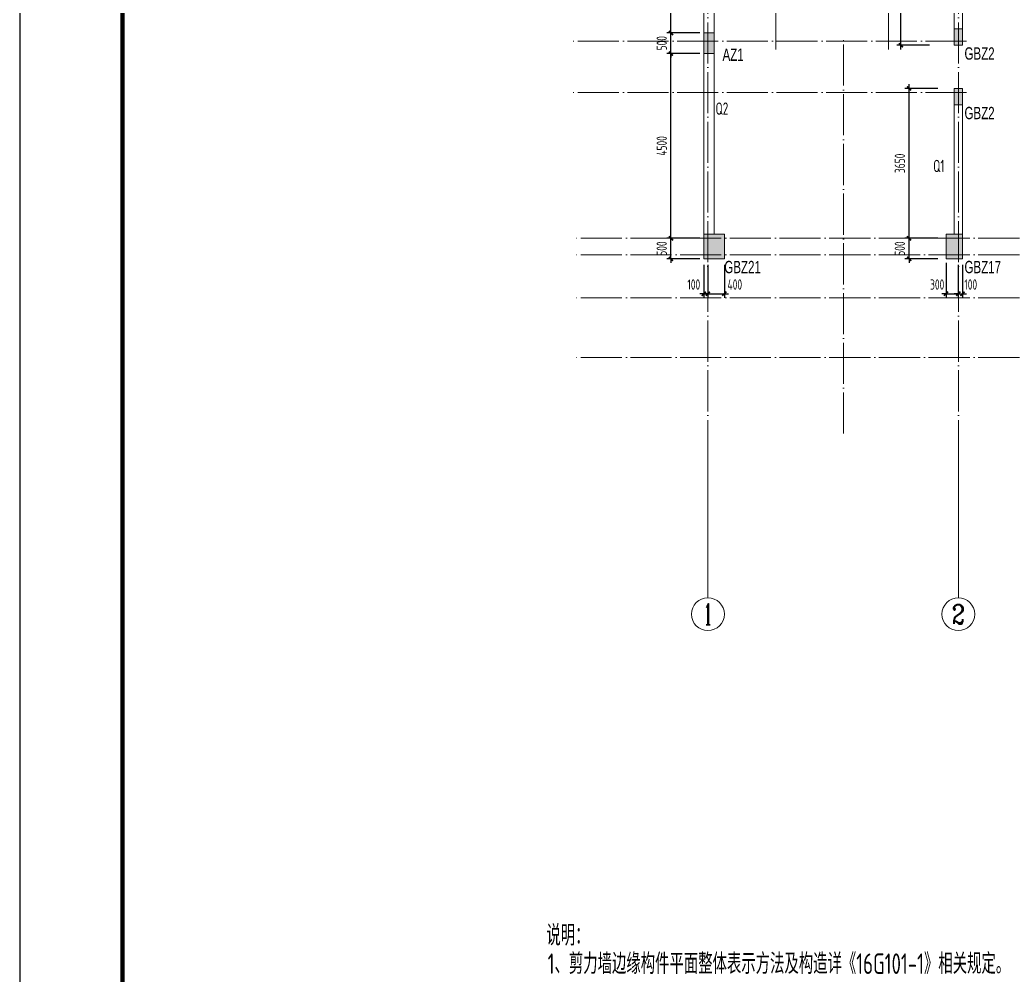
# Model space of a CAD drawing. Extents: x 5874492 to 7194610, y -939842 to -279257.
# Drawn here: x 6278150 to 6302393, y -787891 to -764633 of the extents above; entities that cross this region are included whole.
import ezdxf
from ezdxf.enums import TextEntityAlignment as Align

# ---------------------------------------------------------------- set-up
doc = ezdxf.new("R2010")
doc.units = 0
doc.header["$LTSCALE"] = 1000
doc.linetypes.add('DOTE', pattern=[2.42, 2, -0.2, 0.02, -0.2])
for name, color, linetype, lineweight in [('A-标注-轴号', 3, 'Continuous', 15), ('A-标注-轴号文字', 7, 'Continuous', 15), ('A-轴线-塔楼', 1, 'DOTE', 9), ('A-轴线-隔墙', 41, 'DOTE', 9), ('S-基础-HATCH', 251, 'Continuous', 20), ('S-墙柱-COLU', 50, 'Continuous', 20), ('S-墙柱-DIM', 3, 'Continuous', 20), ('S-墙柱-WALL', 6, 'Continuous', 20), ('S-墙柱-编号', 4, 'Continuous', 20), ('S-轴网-轴号', 3, 'Continuous', 20), ('S-通用-TEXT', 7, 'Continuous', 20)]:
    doc.layers.add(name, color=color, linetype=linetype, lineweight=lineweight)
doc.layers.add('Y-云图图框', color=7, linetype='Continuous')
doc.styles.add('_TCH_AXIS', font='COMPLEX.shx', dxfattribs={"bigfont": 'hztxt.shx'})
doc.styles.add('_YT_Name', font='', dxfattribs={"width": 0.8})
doc.styles.add('_YT_Sign_Text', font='ros.shx', dxfattribs={"width": 0.8, "bigfont": 'hztxt.shx'})
doc.styles.add('BW_Dim', font='Bweng.shx', dxfattribs={"width": 0.7, "bigfont": 'hztxt.shx'})
doc.styles.add('COMPLEX', font='COMPLEX')
doc.styles.get("Standard").update_dxf_attribs({"font": 'gbenor.shx', "bigfont": 'gbcbig.shx'})
doc.styles.add('TSSD_Dimension', font='tssdeng.shx', dxfattribs={"width": 0.7, "bigfont": 'tssdchn.shx'})
doc.styles.add('TSSD_Rein', font='tssdeng.shx', dxfattribs={"width": 0.7, "bigfont": 'hztxt.shx'})
doc.styles.get('_YT_Name').set_extended_font_data('SimHei')
doc.dimstyles.new('TSSD_100_100', dxfattribs={"dimtxt": 250, "dimasz": 100, "dimexe": 100, "dimexo": 100, "dimgap": 100, "dimtad": 1, "dimdec": 0, "dimzin": 0, "dimdsep": 46, "dimtxsty": 'TSSD_Dimension', "dimblk": 'ARCHTICK', "dimcen": 0, "dimdle": 100, "dimclrt": 7, "dimadec": 0, "dimazin": 0, "dimtfac": 1, "dimtdec": 0, "dimtix": 1, "dimtmove": 2, "dimatfit": 0, "dimfxl": 0, "dimtolj": 1, "dimtzin": 0, "dimarcsym": 0})
doc.dimstyles.new('TSSD_100_100$0', dxfattribs={"dimtxt": 250, "dimasz": 100, "dimexe": 100, "dimexo": 250, "dimgap": 100, "dimtad": 1, "dimdec": 0, "dimzin": 0, "dimdsep": 46, "dimtxsty": 'TSSD_Dimension', "dimblk": 'ARCHTICK', "dimcen": 0, "dimdle": 100, "dimclrd": 256, "dimclre": 256, "dimclrt": 7, "dimadec": 0, "dimazin": 0, "dimtfac": 1, "dimtdec": 0, "dimtix": 1, "dimtmove": 2, "dimatfit": 3, "dimldrblk": 'ARCHTICK', "dimfxl": 0, "dimtolj": 1, "dimtzin": 0, "dimlwd": -1, "dimarcsym": 0})

# ---------------------------------------------------------------- blocks, each defined once
blk = doc.blocks.new('ECMCTK_A1_横_单行图名--0')
at = {"color": 4}
blk.add_lwpolyline([(0, 0), (841, 0), (841, 594), (0, 594)], close=True, dxfattribs=at)
at = {"const_width": 1}
blk.add_lwpolyline([(25, 10), (831, 10), (831, 584), (25, 584)], close=True, dxfattribs=at)
at = {"color": 80, "flags": 3}
for tag, height, p in [('YTHQINS', 3, (34.31, 585.5)), ('ECMCKEY', 3, (292.07, 288.23)), ('YTTQINS', 5.62, (848.03, 12.81)), ('YTFRAME', 3, (652.76, 5.84)), ('YTBARCODE_T1', 3, (749.78, 5.95))]:
    blk.add_attdef(tag, text='', height=height, dxfattribs=at).set_placement(p, align=Align.MIDDLE_CENTER)
for tag, height, style, width, p in [('证书编号', 4, '_YT_Sign_Text', 0.8, (708.87, 43.81)), ('审查批准号', 4, '_YT_Sign_Text', 0.8, (761.06, 43.81)), ('工程号', 4, '_YT_Sign_Text', 0.5, (804.08, 44.12)), ('设计单位', 6, '_YT_Name', 0.8, (623.75, 38.6)), ('建设单位', 4, '_YT_Sign_Text', 0.8, (734.96, 36.11)), ('阶段', 4, '_YT_Sign_Text', 0.8, (804.08, 35.81)), ('项目号', 4, '_YT_Sign_Text', 0.5, (822.08, 33.72)), ('项目名称', 4, '_YT_Sign_Text', 0.8, (734.96, 28.11)), ('专业', 4, '_YT_Sign_Text', 0.8, (804.08, 27.31)), ('图纸编号', 4, '_YT_Sign_Text', 0.5, (803.93, 19.36)), ('图纸名称', 4.5, '_YT_Name', 0.8, (735.39, 15.06)), ('版本号', 4, '_YT_Sign_Text', 0.8, (822.08, 13)), ('出图比例', 4.2, '_YT_Sign_Text', 0.8, (681.82, 11.78)), ('日期', 4, '_YT_Sign_Text', 0.5, (803.88, 12.13))]:
    blk.add_attdef(tag, text='', height=height, dxfattribs=dict(style=style, width=width)).set_placement(p, align=Align.CENTER)
at = {"style": '_YT_Sign_Text', "width": 0.8, "flags": 3}
for tag, p, height in [('[审定人]', (590.95, 27.81), 4.1), ('{审定人}', (605.87, 26.45), 6.24), ('[校对人]', (642.23, 27.82), 4.1), ('{校对人}', (658.35, 26.53), 6.24), ('[审核人]', (591.01, 19.76), 4.1), ('{审核人}', (606.98, 18.44), 6.24), ('[设计人]', (642.47, 20.21), 4.1), ('{设计人}', (658.48, 18.54), 6.24), ('{项目负责人}', (608.28, 10.72), 6.24), ('{专业负责人}', (658.58, 10.36), 6.24), ('[项目负责人]', (590.78, 12.01), 4.1), ('[专业负责人]', (642.74, 11.77), 4.1)]:
    blk.add_attdef(tag, p, '', height=height, dxfattribs=at)
at = {"color": 80, "flags": 3}
for tag, p in [('YTQRCODE', (551.04, 11.91)), ('YTBZSIT', (25, 10)), ('EXT_TK_LEFT', (25, 10))]:
    blk.add_attdef(tag, p, '', height=3, dxfattribs=at)
blk = doc.blocks.new('_ArchTick')
at = {"color": 0, "linetype": 'ByBlock', "const_width": 0.4}
blk.add_lwpolyline([(-0.5, -0.5), (0.5, 0.5)], dxfattribs=at)
blk = doc.blocks.new('*D1256')
at = {"layer": 'Defpoints', "color": 0, "transparency": 16777216}
for p in [(6294010, -769951), (6294810, -769951), (6294810, -770451)]:
    blk.add_point(p, dxfattribs=at)
at = {"layer": 'S-墙柱-DIM', "color": 0, "lineweight": -2, "transparency": 16777216}
for p, q in [((6294010, -769951), (6294010, -769851)), ((6294710, -769951), (6293910, -769951)), ((6294010, -770451), (6294010, -769951)), ((6294710, -770451), (6293910, -770451)), ((6294010, -770451), (6294010, -770551))]:
    blk.add_line(p, q, dxfattribs=at)
at = {"layer": 'S-墙柱-DIM', "color": 0, "lineweight": -2, "transparency": 16777216, "xscale": 100, "yscale": 100, "zscale": 100}
for p, rotation in [((6294010, -769951), 270), ((6294010, -770451), 90)]:
    blk.add_blockref('_ArchTick', p, dxfattribs=dict(at, rotation=rotation))
at = {"layer": 'S-墙柱-DIM', "color": 7, "transparency": 16777216, "insert": (6293785, -770201), "char_height": 250, "attachment_point": 5, "rotation": 90, "style": 'TSSD_Dimension'}
blk.add_mtext('\\A1;500', dxfattribs=at)
blk = doc.blocks.new('*D1257')
at = {"layer": 'Defpoints', "color": 0, "transparency": 16777216}
for p in [(6294010, -762351), (6294810, -762351), (6294810, -764951)]:
    blk.add_point(p, dxfattribs=at)
at = {"layer": 'S-墙柱-DIM', "color": 0, "lineweight": -2, "transparency": 16777216}
for p, q in [((6294710, -762351), (6293910, -762351)), ((6294010, -765051), (6294010, -762251)), ((6294710, -764951), (6293910, -764951))]:
    blk.add_line(p, q, dxfattribs=at)
at = {"layer": 'S-墙柱-DIM', "color": 0, "lineweight": -2, "transparency": 16777216, "xscale": 100, "yscale": 100, "zscale": 100}
for p, rotation in [((6294010, -762351), 90), ((6294010, -764951), 270)]:
    blk.add_blockref('_ArchTick', p, dxfattribs=dict(at, rotation=rotation))
at = {"layer": 'S-墙柱-DIM', "color": 7, "transparency": 16777216, "insert": (6293785, -763651), "char_height": 250, "attachment_point": 5, "rotation": 90, "style": 'TSSD_Dimension'}
blk.add_mtext('\\A1;2600', dxfattribs=at)
blk = doc.blocks.new('*D1261')
at = {"layer": 'Defpoints', "color": 0, "transparency": 16777216}
for p in [(6294910, -770501), (6295310, -770501), (6295310, -771301)]:
    blk.add_point(p, dxfattribs=at)
at = {"layer": 'S-墙柱-DIM', "color": 0, "lineweight": -2, "transparency": 16777216}
for p, q in [((6294910, -770601), (6294910, -771401)), ((6295310, -770601), (6295310, -771401)), ((6294910, -771301), (6294810, -771301)), ((6294910, -771301), (6295310, -771301)), ((6295310, -771301), (6295410, -771301))]:
    blk.add_line(p, q, dxfattribs=at)
at = {"layer": 'S-墙柱-DIM', "color": 0, "lineweight": -2, "transparency": 16777216, "xscale": 100, "yscale": 100, "zscale": 100}
blk.add_blockref('_ArchTick', (6294910, -771301), dxfattribs=at)
at = {"layer": 'S-墙柱-DIM', "color": 0, "lineweight": -2, "transparency": 16777216, "xscale": 100, "yscale": 100, "zscale": 100, "rotation": 180}
blk.add_blockref('_ArchTick', (6295310, -771301), dxfattribs=at)
at = {"layer": 'S-墙柱-DIM', "color": 7, "transparency": 16777216, "insert": (6295566, -771076), "char_height": 250, "attachment_point": 5, "style": 'TSSD_Dimension'}
blk.add_mtext('\\A1;400', dxfattribs=at)
blk = doc.blocks.new('*D1262')
at = {"layer": 'Defpoints', "color": 0, "transparency": 16777216}
for p in [(6294810, -770501), (6294910, -770501), (6294910, -771301)]:
    blk.add_point(p, dxfattribs=at)
at = {"layer": 'S-墙柱-DIM', "color": 0, "lineweight": -2, "transparency": 16777216}
for p, q in [((6294810, -770601), (6294810, -771401)), ((6294910, -770601), (6294910, -771401)), ((6294810, -771301), (6294710, -771301)), ((6294810, -771301), (6294910, -771301)), ((6294910, -771301), (6295010, -771301))]:
    blk.add_line(p, q, dxfattribs=at)
at = {"layer": 'S-墙柱-DIM', "color": 0, "lineweight": -2, "transparency": 16777216, "xscale": 100, "yscale": 100, "zscale": 100}
blk.add_blockref('_ArchTick', (6294810, -771301), dxfattribs=at)
at = {"layer": 'S-墙柱-DIM', "color": 0, "lineweight": -2, "transparency": 16777216, "xscale": 100, "yscale": 100, "zscale": 100, "rotation": 180}
blk.add_blockref('_ArchTick', (6294910, -771301), dxfattribs=at)
at = {"layer": 'S-墙柱-DIM', "color": 7, "transparency": 16777216, "insert": (6294566, -771076), "char_height": 250, "attachment_point": 5, "style": 'TSSD_Dimension'}
blk.add_mtext('\\A1;100', dxfattribs=at)
blk = doc.blocks.new('*D1263')
at = {"layer": 'Defpoints', "color": 0, "transparency": 16777216}
for p in [(6299810, -769951), (6300610, -769951), (6300610, -770451)]:
    blk.add_point(p, dxfattribs=at)
at = {"layer": 'S-墙柱-DIM', "color": 0, "lineweight": -2, "transparency": 16777216}
for p, q in [((6299810, -769951), (6299810, -769851)), ((6300510, -769951), (6299710, -769951)), ((6299810, -770451), (6299810, -769951)), ((6300510, -770451), (6299710, -770451)), ((6299810, -770451), (6299810, -770551))]:
    blk.add_line(p, q, dxfattribs=at)
at = {"layer": 'S-墙柱-DIM', "color": 0, "lineweight": -2, "transparency": 16777216, "xscale": 100, "yscale": 100, "zscale": 100}
for p, rotation in [((6299810, -769951), 270), ((6299810, -770451), 90)]:
    blk.add_blockref('_ArchTick', p, dxfattribs=dict(at, rotation=rotation))
at = {"layer": 'S-墙柱-DIM', "color": 7, "transparency": 16777216, "insert": (6299585, -770201), "char_height": 250, "attachment_point": 5, "rotation": 90, "style": 'TSSD_Dimension'}
blk.add_mtext('\\A1;500', dxfattribs=at)
blk = doc.blocks.new('*D1264')
at = {"layer": 'Defpoints', "color": 0, "transparency": 16777216}
for p in [(6299810, -766301), (6300610, -766301), (6300610, -769951)]:
    blk.add_point(p, dxfattribs=at)
at = {"layer": 'S-墙柱-DIM', "color": 0, "lineweight": -2, "transparency": 16777216}
for p, q in [((6300510, -766301), (6299710, -766301)), ((6299810, -770051), (6299810, -766201)), ((6300510, -769951), (6299710, -769951))]:
    blk.add_line(p, q, dxfattribs=at)
at = {"layer": 'S-墙柱-DIM', "color": 0, "lineweight": -2, "transparency": 16777216, "xscale": 100, "yscale": 100, "zscale": 100}
for p, rotation in [((6299810, -766301), 90), ((6299810, -769951), 270)]:
    blk.add_blockref('_ArchTick', p, dxfattribs=dict(at, rotation=rotation))
at = {"layer": 'S-墙柱-DIM', "color": 7, "transparency": 16777216, "insert": (6299585, -768126), "char_height": 250, "attachment_point": 5, "rotation": 90, "style": 'TSSD_Dimension'}
blk.add_mtext('\\A1;3650', dxfattribs=at)
blk = doc.blocks.new('*D1265')
at = {"layer": 'Defpoints', "color": 0, "transparency": 16777216}
for p in [(6300710, -770451), (6301010, -770501), (6301010, -771301)]:
    blk.add_point(p, dxfattribs=at)
at = {"layer": 'S-墙柱-DIM', "color": 0, "lineweight": -2, "transparency": 16777216}
for p, q in [((6300710, -770551), (6300710, -771401)), ((6301010, -770601), (6301010, -771401)), ((6300710, -771301), (6300610, -771301)), ((6300710, -771301), (6301010, -771301)), ((6301010, -771301), (6301110, -771301))]:
    blk.add_line(p, q, dxfattribs=at)
at = {"layer": 'S-墙柱-DIM', "color": 0, "lineweight": -2, "transparency": 16777216, "xscale": 100, "yscale": 100, "zscale": 100}
blk.add_blockref('_ArchTick', (6300710, -771301), dxfattribs=at)
at = {"layer": 'S-墙柱-DIM', "color": 0, "lineweight": -2, "transparency": 16777216, "xscale": 100, "yscale": 100, "zscale": 100, "rotation": 180}
blk.add_blockref('_ArchTick', (6301010, -771301), dxfattribs=at)
at = {"layer": 'S-墙柱-DIM', "color": 7, "transparency": 16777216, "insert": (6300495, -771076), "char_height": 250, "attachment_point": 5, "style": 'TSSD_Dimension'}
blk.add_mtext('\\A1;300', dxfattribs=at)
blk = doc.blocks.new('*D1266')
at = {"layer": 'Defpoints', "color": 0, "transparency": 16777216}
for p in [(6301010, -770501), (6301110, -770501), (6301110, -771301)]:
    blk.add_point(p, dxfattribs=at)
at = {"layer": 'S-墙柱-DIM', "color": 0, "lineweight": -2, "transparency": 16777216}
for p, q in [((6301010, -770601), (6301010, -771401)), ((6301110, -770601), (6301110, -771401)), ((6301010, -771301), (6300910, -771301)), ((6301010, -771301), (6301110, -771301)), ((6301110, -771301), (6301210, -771301))]:
    blk.add_line(p, q, dxfattribs=at)
at = {"layer": 'S-墙柱-DIM', "color": 0, "lineweight": -2, "transparency": 16777216, "xscale": 100, "yscale": 100, "zscale": 100}
blk.add_blockref('_ArchTick', (6301010, -771301), dxfattribs=at)
at = {"layer": 'S-墙柱-DIM', "color": 0, "lineweight": -2, "transparency": 16777216, "xscale": 100, "yscale": 100, "zscale": 100, "rotation": 180}
blk.add_blockref('_ArchTick', (6301110, -771301), dxfattribs=at)
at = {"layer": 'S-墙柱-DIM', "color": 7, "transparency": 16777216, "insert": (6301312, -771076), "char_height": 250, "attachment_point": 5, "style": 'TSSD_Dimension'}
blk.add_mtext('\\A1;100', dxfattribs=at)
blk = doc.blocks.new('*D1267')
at = {"layer": 'Defpoints', "color": 0, "transparency": 16777216}
for p in [(6299610, -762351), (6300410, -762351), (6300410, -765251)]:
    blk.add_point(p, dxfattribs=at)
at = {"layer": 'S-墙柱-DIM', "color": 0, "lineweight": -2, "transparency": 16777216}
for p, q in [((6300310, -762351), (6299510, -762351)), ((6299610, -765351), (6299610, -762251)), ((6300310, -765251), (6299510, -765251))]:
    blk.add_line(p, q, dxfattribs=at)
at = {"layer": 'S-墙柱-DIM', "color": 0, "lineweight": -2, "transparency": 16777216, "xscale": 100, "yscale": 100, "zscale": 100}
for p, rotation in [((6299610, -762351), 90), ((6299610, -765251), 270)]:
    blk.add_blockref('_ArchTick', p, dxfattribs=dict(at, rotation=rotation))
at = {"layer": 'S-墙柱-DIM', "color": 7, "transparency": 16777216, "insert": (6299385, -763801), "char_height": 250, "attachment_point": 5, "rotation": 90, "style": 'TSSD_Dimension'}
blk.add_mtext('\\A1;2900', dxfattribs=at)
blk = doc.blocks.new('*D1416')
at = {"layer": 'Defpoints', "color": 0, "transparency": 16777216}
for p in [(6294010, -764951), (6294810, -764951), (6294810, -765451)]:
    blk.add_point(p, dxfattribs=at)
at = {"layer": 'S-墙柱-DIM', "color": 0, "lineweight": -2, "transparency": 16777216}
for p, q in [((6294710, -764951), (6293910, -764951)), ((6294010, -764951), (6294010, -764851)), ((6294010, -765451), (6294010, -764951)), ((6294710, -765451), (6293910, -765451)), ((6294010, -765451), (6294010, -765551))]:
    blk.add_line(p, q, dxfattribs=at)
at = {"layer": 'S-墙柱-DIM', "color": 0, "lineweight": -2, "transparency": 16777216, "xscale": 100, "yscale": 100, "zscale": 100}
for p, rotation in [((6294010, -764951), 270), ((6294010, -765451), 90)]:
    blk.add_blockref('_ArchTick', p, dxfattribs=dict(at, rotation=rotation))
at = {"layer": 'S-墙柱-DIM', "color": 7, "transparency": 16777216, "insert": (6293785, -765201), "char_height": 250, "attachment_point": 5, "rotation": 90, "style": 'TSSD_Dimension'}
blk.add_mtext('\\A1;500', dxfattribs=at)
blk = doc.blocks.new('*D1420')
at = {"layer": 'Defpoints', "color": 0, "transparency": 16777216}
for p in [(6294010, -765451), (6294810, -765451), (6294810, -769951)]:
    blk.add_point(p, dxfattribs=at)
at = {"layer": 'S-墙柱-DIM', "color": 0, "lineweight": -2, "transparency": 16777216}
for p, q in [((6294710, -765451), (6293910, -765451)), ((6294010, -770051), (6294010, -765351)), ((6294710, -769951), (6293910, -769951))]:
    blk.add_line(p, q, dxfattribs=at)
at = {"layer": 'S-墙柱-DIM', "color": 0, "lineweight": -2, "transparency": 16777216, "xscale": 100, "yscale": 100, "zscale": 100}
for p, rotation in [((6294010, -765451), 90), ((6294010, -769951), 270)]:
    blk.add_blockref('_ArchTick', p, dxfattribs=dict(at, rotation=rotation))
at = {"layer": 'S-墙柱-DIM', "color": 7, "transparency": 16777216, "insert": (6293785, -767701), "char_height": 250, "attachment_point": 5, "rotation": 90, "style": 'TSSD_Dimension'}
blk.add_mtext('\\A1;4500', dxfattribs=at)
blk = doc.blocks.new('_AXISO')
blk.add_circle((0, 0), 0.5)
at = {"layer": 'S-轴网-轴号', "style": 'COMPLEX', "width": 1.041667}
blk.add_attdef('A', text='', height=0.56, dxfattribs=at).set_placement((-0.25, -0.28), (0.25, -0.28), align=Align.FIT)
blk = doc.blocks.new('ZHOUWANG3')
at = {"layer": 'A-标注-轴号'}
for p, q in [((88652, 226834), (88652, 222834)), ((94752, 226834), (94752, 222834))]:
    blk.add_line(p, q, dxfattribs=at)
at = {"layer": 'A-轴线-塔楼', "linetype": 'DOTE', "ltscale": 0.5}
for p, q in [((88652, 248942), (88652, 226834)), ((94752, 248942), (94752, 226834)), ((139798, 231586), (85362, 231586)), ((139798, 228686), (85362, 228686))]:
    blk.add_line(p, q, dxfattribs=at)
at = {"layer": 'A-轴线-隔墙', "ltscale": 0.5}
for p, q in [((90302, 236186), (90302, 248942)), ((93052, 236186), (93052, 248942)), ((94952, 236386), (85362, 236386)), ((91952, 226834), (91952, 236486)), ((94952, 235136), (85362, 235136)), ((139798, 231186), (85362, 231186)), ((139798, 230136), (85362, 230136))]:
    blk.add_line(p, q, dxfattribs=at)
at = {"layer": 'A-标注-轴号'}
ref = blk.add_blockref('_AXISO', (88652, 222434), dxfattribs=dict(at, xscale=800, yscale=800, zscale=800))
ref.add_attrib('A', '1', dxfattribs={"layer": 'A-标注-轴号文字', "ltscale": 0.2, "height": 515, "style": '_TCH_AXIS'}).set_placement((88542, 222176), (88762, 222176), align=Align.FIT)
ref = blk.add_blockref('_AXISO', (94752, 222434), dxfattribs=dict(at, xscale=800, yscale=800, zscale=800))
ref.add_attrib('A', '2', dxfattribs={"layer": 'A-标注-轴号文字', "ltscale": 0.2, "height": 466, "style": '_TCH_AXIS'}).set_placement((94597, 222201), (94907, 222201), align=Align.FIT)

msp = doc.modelspace()

# ---------------------------------------------------------------- hatches: boundary and pattern name
at = {"layer": 'S-基础-HATCH'}
h = msp.add_hatch(color=256, dxfattribs=at)
h.dxf.hatch_style = 1
h.paths.add_polyline_path([(6295060.4, -764950.9), (6294810.4, -764950.9), (6294810.4, -765450.9), (6295060.4, -765450.9)])
for points in [[(6300910.4, -765250.9), (6301110.4, -765250.9), (6301110.4, -764850.9), (6300910.4, -764850.9)], [(6301110.4, -766700.9), (6301110.4, -766300.9), (6300910.4, -766300.9), (6300910.4, -766700.9)], [(6295310.4, -769850.9), (6295310.4, -770450.9), (6294810.4, -770450.9), (6294810.4, -769850.9)], [(6301110.4, -769850.9), (6301110.4, -770450.9), (6300710.4, -770450.9), (6300710.4, -769850.9)]]:
    msp.add_hatch(color=256, dxfattribs=at).paths.add_polyline_path(points)

# ---------------------------------------------------------------- linework, layer by layer
at = {"layer": 'S-墙柱-COLU'}
for points in [[(6294810.4, -764950.9), (6295060.4, -764950.9), (6295060.4, -765450.9), (6294810.4, -765450.9)], [(6300910.4, -765250.9), (6301110.4, -765250.9), (6301110.4, -764850.9), (6300910.4, -764850.9)], [(6301110.4, -766700.9), (6301110.4, -766300.9), (6300910.4, -766300.9), (6300910.4, -766700.9)], [(6295310.4, -769850.9), (6295310.4, -770450.9), (6294810.4, -770450.9), (6294810.4, -769850.9)], [(6301110.4, -769850.9), (6301110.4, -770450.9), (6300710.4, -770450.9), (6300710.4, -769850.9)]]:
    msp.add_lwpolyline(points, close=True, dxfattribs=at)
at = {"layer": 'S-墙柱-WALL'}
for points in [[(6295310.4, -769850.9), (6295060.4, -769850.9), (6295060.4, -762450.9), (6295900.4, -762450.9), (6295900.4, -762200.9), (6294810.4, -762200.9), (6294810.4, -770450.9), (6295310.4, -770450.9)], [(6300410.4, -762450.9), (6300910.4, -762450.9), (6300910.4, -765250.9), (6301110.4, -765250.9), (6301110.4, -762200.9), (6300410.4, -762200.9)], [(6300710.4, -769850.9), (6300910.4, -769850.9), (6300910.4, -766300.9), (6301110.4, -766300.9), (6301110.4, -770450.9), (6300710.4, -770450.9)]]:
    msp.add_lwpolyline(points, close=True, dxfattribs=at)

# ---------------------------------------------------------------- block references
msp.add_blockref('ZHOUWANG3', (6206258.5, -1001537.3))
at = {"layer": 'Y-云图图框', "xscale": 100, "yscale": 100, "zscale": 100}
msp.add_blockref('ECMCTK_A1_横_单行图名--0', (6278150.3, -796322.4), dxfattribs=at)

# ---------------------------------------------------------------- texts
at = {"layer": 'S-墙柱-编号', "style": 'TSSD_Rein', "width": 0.7}
for s, p in [('Q2', (6295095.1, -766942.9)), ('Q1', (6300397.7, -768339.7))]:
    msp.add_text(s, height=300, dxfattribs=at).set_placement(p)
at = {"layer": 'S-通用-TEXT', "style": 'BW_Dim', "width": 0.7}
for s, p in [('AZ1', (6295266.3, -765330.1)), ('GBZ2', (6301160.4, -765300.9)), ('GBZ2', (6301160.4, -766750.9)), ('GBZ21', (6295310.4, -770500.9)), ('GBZ17', (6301160.4, -770500.9))]:
    msp.add_text(s, height=300, dxfattribs=at).set_placement(p, align=Align.TOP_LEFT)
at = {"layer": 'S-通用-TEXT', "style": 'TSSD_Rein', "width": 0.7}
for s, p in [('说明：', (6290975.9, -787171.9)), ('1、剪力墙边缘构件平面整体表示方法及构造详《16G101-1》相关规定。', (6291006.4, -787863))]:
    msp.add_text(s, height=500, dxfattribs=at).set_placement(p)

# ---------------------------------------------------------------- dimensions: what is measured, and where the dimension line sits
at = {"layer": 'S-墙柱-DIM'}
for base, p1, p2, picture, middle in [((6294010.4, -762350.9), (6294810.4, -764950.9), (6294810.4, -762350.9), '*D1257', (6293785.4, -763650.9)), ((6299610.4, -762350.9), (6300410.4, -765250.9), (6300410.4, -762350.9), '*D1267', (6299385.4, -763800.9)), ((6294010.4, -764950.9), (6294810.4, -765450.9), (6294810.4, -764950.9), '*D1416', (6293785.4, -765200.9)), ((6294010.4, -765450.9), (6294810.4, -769950.9), (6294810.4, -765450.9), '*D1420', (6293785.4, -767700.9)), ((6299810.4, -766300.9), (6300610.4, -769950.9), (6300610.4, -766300.9), '*D1264', (6299585.4, -768125.9)), ((6294010.4, -769950.9), (6294810.4, -770450.9), (6294810.4, -769950.9), '*D1256', (6293785.4, -770200.9)), ((6299810.4, -769950.9), (6300610.4, -770450.9), (6300610.4, -769950.9), '*D1263', (6299585.4, -770200.9))]:
    dim = msp.add_linear_dim(base=base, p1=p1, p2=p2, angle=90, dimstyle='TSSD_100_100', dxfattribs=at)
    dim.commit()
    dim.dimension.update_dxf_attribs({"geometry": picture, "text_midpoint": middle})
for base, p1, p2, picture, middle in [((6294910.4, -771300.9), (6294810.4, -770500.9), (6294910.4, -770500.9), '*D1262', (6294566.2, -771075.9)), ((6295310.4, -771300.9), (6294910.4, -770500.9), (6295310.4, -770500.9), '*D1261', (6295566.2, -771075.9))]:
    dim = msp.add_linear_dim(base=base, p1=p1, p2=p2, angle=0, dimstyle='TSSD_100_100$0', override={"dimexo": 100, "dimclrd": 0, "dimclre": 0, "dimatfit": 0, "dimfxl": 1, "dimlwd": 65534}, dxfattribs=at)
    dim.commit()
    dim.dimension.update_dxf_attribs({"geometry": picture, "text_midpoint": middle, "dimtype": 129})
for base, p1, p2, picture, middle in [((6301010.4, -771300.9), (6300710.4, -770450.9), (6301010.4, -770500.9), '*D1265', (6300495.4, -771075.9)), ((6301110.4, -771300.9), (6301010.4, -770500.9), (6301110.4, -770500.9), '*D1266', (6301312, -771075.9))]:
    dim = msp.add_linear_dim(base=base, p1=p1, p2=p2, dimstyle='TSSD_100_100', dxfattribs=at)
    dim.commit()
    dim.dimension.update_dxf_attribs({"geometry": picture, "text_midpoint": middle, "dimtype": 128})

doc.saveas('drawing.dxf')
